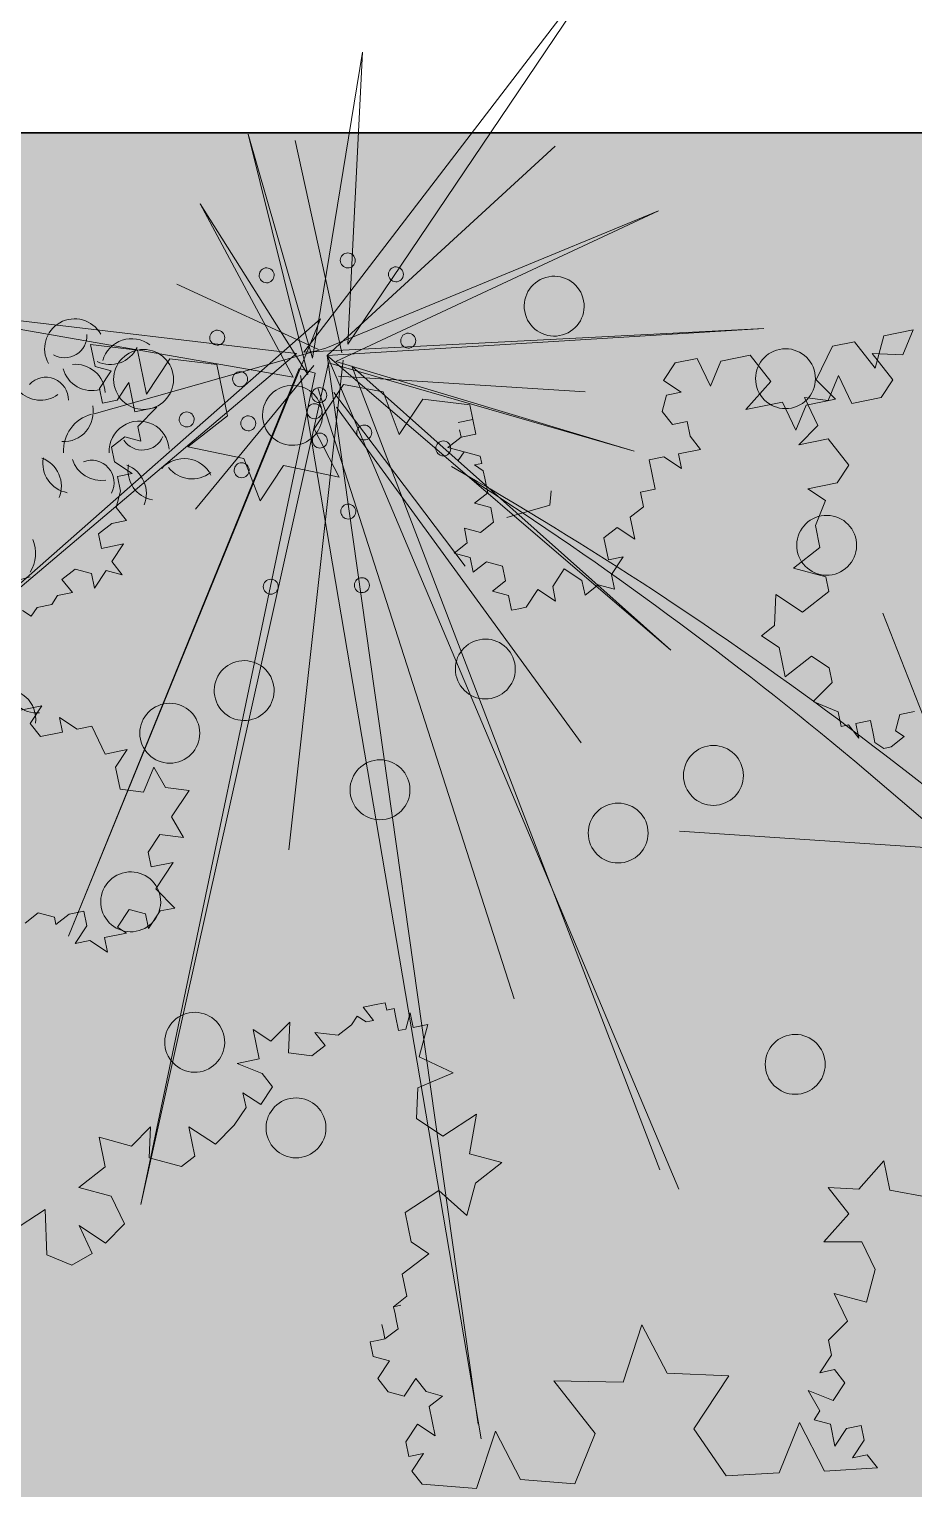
# Model space of a CAD drawing. Header units: metres. Extents: x 0 to 4415, y 1197 to 2590.
# Drawn here: x 1893.8335 to 1894.07, y 1329.3945 to 1329.7849 of the extents above; entities that cross this region are included whole.
import ezdxf

# ---------------------------------------------------------------- set-up
doc = ezdxf.new("R2010")
doc.units = ezdxf.units.M
doc.layers.add('Façade 02', color=41, linetype='Continuous', lineweight=35)
doc.layers.add('veg', color=7, linetype='Continuous', lineweight=9, true_color=0x61c200)
doc.layers.add('VEGETATION', color=7, linetype='Continuous', lineweight=5, true_color=0x7ea800)

# ---------------------------------------------------------------- blocks, each defined once
blk = doc.blocks.new('PALMIER-01')
for p, q in [((3.6598, 2.809), (3.647, 2.8561)), ((3.6754, 2.8074), (3.6598, 2.809)), ((3.2764, 2.3497), (3.3025, 2.6726)), ((3.5369, 2.4476), (3.2764, 2.3497))]:
    blk.add_line(p, q)
for points in [[(3.0706, 2.0958, 0.062665), (3.7032, 2.9158, 2.107966)], [(3.0138, 2.1088, 0.062665), (3.689, 2.8942, 2.107966)]]:
    blk.add_lwpolyline(points, format="xyb")
blk = doc.blocks.new('Plantes')
for p, q in [((-0.5796, 1.7132), (-0.238, 1.2957)), ((-0.189, 1.2913), (-0.5796, 1.7132)), ((-0.2838, 1.6127), (-0.1979, 1.2839)), ((-0.238, 1.2957), (-0.2838, 1.6127)), ((-0.2306, 1.2868), (-0.2012, 1.523)), ((-0.1979, 1.2839), (-0.1508, 1.535)), ((-0.1508, 1.535), (-0.1912, 1.2668)), ((-0.2142, 1.2853), (-0.4842, 1.4906)), ((-0.1912, 1.2668), (-0.0912, 1.4638)), ((-0.0912, 1.4638), (-0.1748, 1.2653)), ((-0.5902, 1.4095), (-0.2135, 1.2935)), ((-0.2231, 1.2779), (-0.5902, 1.4095)), ((-0.2053, 1.2928), (-0.0577, 1.3784)), ((0.281, 1.3894), (-0.1808, 1.2906)), ((-0.1748, 1.2653), (0.281, 1.3894)), ((-0.2106, 1.3262), (0.1269, 0.6784)), ((0.2921, 0.9601), (-0.2106, 1.3262)), ((-0.6932, 1.2704), (-0.189, 1.2913)), ((-0.2142, 1.2853), (-0.6932, 1.2704)), ((-0.559, 0.929), (-0.2142, 1.2853)), ((-0.2142, 1.2853), (-0.5127, 0.3401)), ((-0.2702, 0.1044), (-0.2142, 1.2853)), ((-0.2135, 1.2935), (0.0458, 1.2456)), ((-0.1808, 1.2906), (0.2921, 0.9601)), ((-0.2402, 1.2712), (-0.559, 0.929)), ((-0.5393, 1.1496), (-0.2231, 1.2779)), ((-0.215, 1.2771), (-0.5393, 1.1496)), ((-0.4942, 0.3632), (-0.2402, 1.2712)), ((-0.183, 1.2661), (-0.2717, 0.088)), ((-0.2313, 1.2786), (-0.122, 0.75)), ((0.0754, 0.3782), (-0.215, 1.2771)), ((-0.1993, 1.2675), (0.0754, 0.3782)), ((-0.1986, 1.2757), (-0.055, 1.1311)), ((0.1269, 0.6784), (-0.1823, 1.2742)), ((-0.2246, 1.2615), (-0.4919, 1.2195)), ((-0.2008, 1.2512), (-0.3527, 0.5647)), ((-0.2179, 1.2445), (-0.3431, 1.0415)), ((-0.2193, 1.2281), (-0.4519, 0.8371)), ((1.0198, -1.6826), (0.9938, -1.6968)), ((1.0168, -1.7153), (1.0198, -1.6826)), ((0.9678, -1.7109), (0.95, -1.7258)), ((0.999, -1.7302), (0.9678, -1.7109)), ((0.9938, -1.6968), (0.999, -1.7302)), ((0.95, -1.7258), (0.9471, -1.7585)), ((0.9827, -1.7287), (1.0168, -1.7153)), ((0.5683, -1.7576), (0.578, -1.742)), ((0.578, -1.742), (0.5854, -1.7509)), ((0.6025, -1.7442), (0.6039, -1.7279)), ((1.0139, -1.748), (0.9827, -1.7287)), ((0.5676, -1.7658), (0.5683, -1.7576)), ((0.5683, -1.7576), (0.5683, -1.7576)), ((0.5854, -1.7509), (0.6025, -1.7442)), ((0.9471, -1.7585), (0.9791, -1.7696)), ((1.0117, -1.7725), (1.0139, -1.748)), ((0.073, -1.7711), (0.0857, -1.8134)), ((0.575, -1.7747), (0.5676, -1.7658)), ((0.5832, -1.7754), (0.575, -1.7747)), ((0.8803, -1.769), (0.8625, -1.7839)), ((0.9115, -1.7883), (0.8803, -1.769)), ((0.9791, -1.7696), (0.9531, -1.7837)), ((0.9769, -1.7941), (1.0117, -1.7725)), ((0.5996, -1.7769), (0.5832, -1.7754)), ((0.5981, -1.7932), (0.5996, -1.7769)), ((0.8625, -1.7839), (0.8596, -1.8166)), ((0.9086, -1.8209), (0.9115, -1.7883)), ((0.9509, -1.8083), (0.9538, -1.7756)), ((0.9531, -1.7837), (0.9591, -1.809)), ((0.9538, -1.7756), (0.9769, -1.7941)), ((0.5818, -1.7918), (0.5981, -1.7932)), ((0.5974, -1.8014), (0.5818, -1.7918)), ((0.5966, -1.8096), (0.5974, -1.8014)), ((0.7452, -1.8064), (0.7259, -1.8376)), ((0.7615, -1.8078), (0.7452, -1.8064)), ((0.8447, -1.7988), (0.8187, -1.8129)), ((0.8596, -1.8166), (0.8447, -1.7988)), ((0.9271, -1.7979), (0.9086, -1.8209)), ((0.9591, -1.809), (0.9271, -1.7979)), ((0.0857, -1.8134), (0.1184, -1.8163)), ((0.1184, -1.8163), (0.0909, -1.8468)), ((0.613, -1.811), (0.5966, -1.8096)), ((0.6271, -1.837), (0.613, -1.811)), ((0.6457, -1.814), (0.6271, -1.837)), ((0.662, -1.8154), (0.6457, -1.814)), ((0.6769, -1.8332), (0.662, -1.8154)), ((0.7749, -1.842), (0.7615, -1.8078)), ((0.7942, -1.8107), (0.7749, -1.842)), ((0.8187, -1.8129), (0.7942, -1.8107)), ((0.9249, -1.8224), (0.9509, -1.8083)), ((0.9569, -1.8335), (0.9249, -1.8224)), ((0.0011, -1.8388), (-0.0331, -1.8522)), ((0.033, -1.8499), (0.0011, -1.8388)), ((0.6576, -1.8644), (0.6769, -1.8332)), ((0.7259, -1.8376), (0.7482, -1.8643)), ((0.9532, -1.8743), (0.9569, -1.8335)), ((-0.0331, -1.8522), (-0.0197, -1.8863)), ((0.0375, -1.8914), (0.033, -1.8499)), ((0.0909, -1.8468), (0.0962, -1.8802)), ((0.9807, -1.8439), (0.9532, -1.8743)), ((1.0119, -1.8631), (0.9807, -1.8439)), ((-0.215, -1.8607), (-0.212, -1.9186)), ((-0.1994, -1.8703), (-0.215, -1.8607)), ((-0.2009, -1.8866), (-0.1994, -1.8703)), ((0.065, -1.8609), (0.0375, -1.8914)), ((0.0962, -1.8802), (0.065, -1.8609)), ((0.6903, -1.8674), (0.6576, -1.8644)), ((0.7052, -1.8852), (0.6903, -1.8674)), ((0.7148, -1.8695), (0.7052, -1.8852)), ((0.7482, -1.8643), (0.7148, -1.8695)), ((1.009, -1.8958), (1.0119, -1.8631)), ((-0.1831, -1.8718), (-0.2009, -1.8866)), ((-0.1667, -1.8732), (-0.1831, -1.8718)), ((-0.1682, -1.8896), (-0.1667, -1.8732)), ((-0.1184, -1.8858), (-0.1362, -1.9006)), ((-0.1028, -1.8954), (-0.1184, -1.8858)), ((-0.0516, -1.8752), (-0.0701, -1.8983)), ((-0.0197, -1.8863), (-0.0516, -1.8752)), ((-0.186, -1.9044), (-0.1682, -1.8896)), ((-0.1362, -1.9006), (-0.1221, -1.9266)), ((-0.1043, -1.9117), (-0.1028, -1.8954)), ((-0.0865, -1.8968), (-0.1043, -1.9117)), ((-0.0701, -1.8983), (-0.0865, -1.8968)), ((0.983, -1.9099), (1.009, -1.8958)), ((-0.212, -1.9186), (-0.1562, -1.94)), ((-0.1615, -1.9066), (-0.186, -1.9044)), ((-0.1548, -1.9237), (-0.1615, -1.9066)), ((-0.1459, -1.9163), (-0.1548, -1.9237)), ((-0.1221, -1.9266), (-0.1459, -1.9163)), ((1.0149, -1.921), (0.983, -1.9099)), ((0.9133, -1.9531), (0.9154, -1.9286)), ((0.9154, -1.9286), (0.9311, -1.9383)), ((1.0128, -1.9455), (1.0149, -1.921)), ((-0.1562, -1.94), (-0.2082, -1.9683)), ((0.9311, -1.9383), (0.9474, -1.9397)), ((0.9474, -1.9397), (0.9459, -1.9561)), ((0.9786, -1.959), (0.9801, -1.9426)), ((0.9801, -1.9426), (0.995, -1.9604)), ((0.995, -1.9604), (1.0128, -1.9455)), ((0.8969, -1.9517), (0.9133, -1.9531)), ((0.9118, -1.9695), (0.8969, -1.9517)), ((0.9459, -1.9561), (0.9615, -1.9657)), ((0.9615, -1.9657), (0.9786, -1.959)), ((-0.2082, -1.9683), (-0.2051, -2.0263)), ((0.8762, -1.9992), (0.8777, -1.9829)), ((0.8777, -1.9829), (0.894, -1.9844)), ((0.9103, -1.9858), (0.9118, -1.9695)), ((0.8502, -2.0134), (0.8599, -1.9978)), ((0.8599, -1.9978), (0.8762, -1.9992)), ((0.894, -1.9844), (0.9103, -1.9858)), ((-0.1501, -2.0559), (-0.0967, -2.0112)), ((-0.0967, -2.0112), (-0.0862, -2.0781)), ((0.8257, -2.0112), (0.8502, -2.0134)), ((0.8406, -2.029), (0.8257, -2.0112)), ((-0.2051, -2.0263), (-0.1501, -2.0559)), ((0.7901, -2.041), (0.8079, -2.0261)), ((0.8079, -2.0261), (0.8065, -2.0424)), ((0.831, -2.0446), (0.8406, -2.029)), ((0.7738, -2.0395), (0.7901, -2.041)), ((0.7805, -2.0566), (0.7738, -2.0395)), ((0.8065, -2.0424), (0.831, -2.0446)), ((0.7709, -2.0722), (0.7805, -2.0566)), ((-0.0862, -2.0781), (-0.0305, -2.0995)), ((0.7872, -2.0737), (0.7709, -2.0722)), ((0.8021, -2.0915), (0.7872, -2.0737)), ((0.7843, -2.1063), (0.8021, -2.0915)), ((-0.0305, -2.0995), (-0.0906, -2.1271)), ((0.7679, -2.1049), (0.7843, -2.1063)), ((0.7828, -2.1227), (0.7679, -2.1049)), ((0.765, -2.1376), (0.7828, -2.1227)), ((-0.0906, -2.1271), (-0.0808, -2.2021)), ((0.7643, -2.1457), (0.765, -2.1376)), ((0.765, -2.1376), (0.765, -2.1376)), ((0.765, -2.1376), (0.765, -2.1376)), ((0.765, -2.1376), (0.765, -2.1376)), ((0.765, -2.1376), (0.765, -2.1376)), ((0.7636, -2.1539), (0.7643, -2.1457)), ((0.7636, -2.1539), (0.7636, -2.1539)), ((0.7636, -2.1539), (0.7636, -2.1539)), ((0.7636, -2.1539), (0.7636, -2.1539)), ((0.7636, -2.1539), (0.7636, -2.1539)), ((0.7636, -2.1539), (0.7636, -2.1539)), ((0.7636, -2.1539), (0.7636, -2.1539)), ((0.7636, -2.1539), (0.7636, -2.1539)), ((0.7799, -2.1554), (0.7636, -2.1539)), ((0.7643, -2.1457), (0.7643, -2.1457)), ((0.7643, -2.1457), (0.7643, -2.1457)), ((0.7643, -2.1457), (0.7643, -2.1457)), ((0.7866, -2.1724), (0.7799, -2.1554)), ((0.7962, -2.1568), (0.7866, -2.1724)), ((0.8126, -2.1583), (0.7962, -2.1568)), ((0.8193, -2.1754), (0.8126, -2.1583)), ((-0.1432, -2.1636), (-0.1952, -2.1919)), ((-0.0808, -2.2021), (-0.1432, -2.1636)), ((0.8616, -2.1627), (0.852, -2.1783)), ((0.8779, -2.1641), (0.8616, -2.1627)), ((0.8847, -2.1812), (0.8779, -2.1641)), ((0.8943, -2.1656), (0.8847, -2.1812)), ((0.9106, -2.167), (0.8943, -2.1656)), ((0.9188, -2.1678), (0.9106, -2.167)), ((0.9262, -2.1767), (0.9188, -2.1678)), ((0.927, -2.1685), (0.9262, -2.1767)), ((0.9351, -2.1692), (0.927, -2.1685)), ((0.9419, -2.1863), (0.9351, -2.1692)), ((0.9597, -2.1714), (0.9582, -2.1878)), ((0.976, -2.1729), (0.9597, -2.1714)), ((0.9745, -2.1892), (0.976, -2.1729)), ((0.976, -2.1729), (0.9745, -2.1892)), ((0.9923, -2.1743), (0.976, -2.1729)), ((1.0043, -2.2248), (0.9923, -2.1743)), ((0.8097, -2.191), (0.8193, -2.1754)), ((0.852, -2.1783), (0.8587, -2.1953)), ((0.933, -2.1937), (0.9419, -2.1863)), ((0.9419, -2.1863), (0.933, -2.1937)), ((0.9486, -2.2034), (0.9419, -2.1863)), ((0.9582, -2.1878), (0.9486, -2.2034)), ((0.9664, -2.1885), (0.9582, -2.1878)), ((0.9582, -2.1878), (0.9664, -2.1885)), ((-0.1952, -2.1919), (-0.1839, -2.2505)), ((0.826, -2.1924), (0.8097, -2.191)), ((0.8327, -2.2095), (0.826, -2.1924)), ((0.8423, -2.1939), (0.8327, -2.2095)), ((0.8587, -2.1953), (0.8423, -2.1939)), ((0.1443, -2.2633), (0.1636, -2.2321)), ((0.1636, -2.2321), (0.177, -2.2663)), ((0.9687, -2.2546), (1.0043, -2.2248)), ((-0.1839, -2.2505), (-0.1282, -2.272)), ((0.177, -2.2663), (0.2193, -2.2536)), ((0.2193, -2.2536), (0.1994, -2.293)), ((1.017, -2.2671), (0.9687, -2.2546)), ((0.1102, -2.2768), (0.1443, -2.2633)), ((1.0297, -2.3094), (1.017, -2.2671)), ((-0.1282, -2.272), (-0.1883, -2.2995)), ((0.1407, -2.3042), (0.1102, -2.2768)), ((0.2551, -2.3144), (0.2669, -2.2743)), ((0.2669, -2.2743), (0.2885, -2.3092)), ((-0.1883, -2.2995), (-0.1771, -2.3582)), ((0.1994, -2.293), (0.2217, -2.3197)), ((0.2885, -2.3092), (0.3226, -2.2957)), ((0.3226, -2.2957), (0.3212, -2.3121)), ((0.1207, -2.3436), (0.1407, -2.3042)), ((0.2217, -2.3197), (0.2551, -2.3144)), ((0.3375, -2.3135), (0.3205, -2.3202)), ((0.3212, -2.3121), (0.3375, -2.3135)), ((0.9852, -2.3466), (1.0297, -2.3094)), ((-0.0932, -2.341), (-0.0836, -2.3254)), ((-0.0836, -2.3254), (-0.0768, -2.3424)), ((0.0539, -2.3541), (0.0731, -2.3229)), ((0.0731, -2.3229), (0.088, -2.3407)), ((0.3205, -2.3202), (0.3197, -2.3284)), ((0.3197, -2.3284), (0.3361, -2.3299)), ((0.3361, -2.3299), (0.3442, -2.3306)), ((0.3442, -2.3306), (0.3435, -2.3388)), ((0.9295, -2.3252), (0.9852, -2.3466)), ((0.9489, -2.3846), (0.9295, -2.3252)), ((-0.1259, -2.3381), (-0.0932, -2.341)), ((-0.111, -2.3559), (-0.1259, -2.3381)), ((-0.0768, -2.3424), (-0.0612, -2.3521)), ((0.088, -2.3407), (0.1207, -2.3436)), ((0.3435, -2.3388), (0.3517, -2.3395)), ((0.3509, -2.3477), (0.3495, -2.364)), ((0.3517, -2.3395), (0.3509, -2.3477)), ((-0.1771, -2.3582), (-0.1615, -2.3678)), ((-0.1615, -2.3678), (-0.1437, -2.3529)), ((-0.1437, -2.3529), (-0.1451, -2.3693)), ((-0.1288, -2.3707), (-0.111, -2.3559)), ((-0.0612, -2.3521), (-0.079, -2.3669)), ((-0.0144, -2.381), (-0.0048, -2.3653)), ((-0.0048, -2.3653), (0.0034, -2.3661)), ((-0.0048, -2.3653), (-0.0048, -2.3653)), ((0.0034, -2.3661), (0.0116, -2.3668)), ((0.0034, -2.3661), (0.0034, -2.3661)), ((0.0034, -2.3661), (0.0034, -2.3661)), ((0.0197, -2.3675), (0.0294, -2.3519)), ((0.0205, -2.3594), (0.0197, -2.3675)), ((0.0197, -2.3675), (0.0205, -2.3594)), ((0.0294, -2.3519), (0.0539, -2.3541)), ((0.3339, -2.3544), (0.3331, -2.3626)), ((0.3331, -2.3626), (0.3406, -2.3715)), ((0.3331, -2.3626), (0.3331, -2.3626)), ((0.3495, -2.364), (0.3339, -2.3544)), ((-0.1451, -2.3693), (-0.1288, -2.3707)), ((-0.079, -2.3669), (-0.0723, -2.384)), ((-0.0567, -2.3936), (-0.0389, -2.3788)), ((-0.0389, -2.3788), (-0.0322, -2.3958)), ((-0.0151, -2.3891), (-0.0144, -2.381)), ((-0.0062, -2.3817), (-0.0144, -2.381)), ((-0.0144, -2.381), (-0.0062, -2.3817)), ((0.0019, -2.3824), (-0.0062, -2.3817)), ((-0.0062, -2.3817), (0.0019, -2.3824)), ((0.0116, -2.3668), (0.0197, -2.3675)), ((0.3317, -2.3789), (0.3221, -2.3945)), ((0.3406, -2.3715), (0.3317, -2.3789)), ((0.3317, -2.3789), (0.3317, -2.3789)), ((-0.0723, -2.384), (-0.0567, -2.3936)), ((-0.0322, -2.3958), (-0.0159, -2.3973)), ((-0.0159, -2.3973), (-0.0151, -2.3891)), ((0.3221, -2.3945), (0.328, -2.4198)), ((0.9133, -2.4143), (0.9489, -2.3846)), ((0.3124, -2.4101), (0.3028, -2.4257)), ((0.328, -2.4198), (0.3124, -2.4101)), ((0.9616, -2.4269), (0.9133, -2.4143)), ((0.3028, -2.4257), (0.3088, -2.451)), ((0.981, -2.4863), (0.9616, -2.4269)), ((0.3088, -2.451), (0.3422, -2.4457)), ((0.3422, -2.4457), (0.3237, -2.4688)), ((1.0099, -2.4394), (0.981, -2.4863)), ((1.067, -2.4445), (1.0099, -2.4394)), ((1.079, -2.495), (1.067, -2.4445)), ((0.2739, -2.4726), (0.2561, -2.4875)), ((0.2895, -2.4822), (0.2739, -2.4726)), ((0.3237, -2.4688), (0.3385, -2.4866)), ((0.2561, -2.4875), (0.271, -2.5053)), ((0.3037, -2.5082), (0.2895, -2.4822)), ((0.3059, -2.4837), (0.3037, -2.5082)), ((0.3385, -2.4866), (0.3059, -2.4837)), ((0.2547, -2.5038), (0.2369, -2.5187)), ((0.271, -2.5053), (0.2547, -2.5038)), ((1.0434, -2.5248), (1.079, -2.495)), ((0.2369, -2.5187), (0.2183, -2.5417)), ((1.0093, -2.5382), (1.0278, -2.5152)), ((1.0278, -2.5152), (1.0256, -2.5397)), ((1.0924, -2.5292), (1.0434, -2.5248)), ((0.2183, -2.5417), (0.2406, -2.5684)), ((0.5562, -2.539), (0.58, -2.5493)), ((0.5622, -2.5642), (0.5562, -2.539)), ((0.58, -2.5493), (0.6067, -2.527)), ((0.6067, -2.527), (0.6127, -2.5522)), ((0.9929, -2.5368), (1.0093, -2.5382)), ((0.9996, -2.5538), (0.9929, -2.5368)), ((1.0256, -2.5397), (1.0583, -2.5426)), ((1.0583, -2.5426), (1.0405, -2.5575)), ((1.1044, -2.5796), (1.0924, -2.5292)), ((0.4791, -2.5732), (0.4805, -2.5569)), ((0.4805, -2.5569), (0.5036, -2.5754)), ((0.5036, -2.5754), (0.5303, -2.5531)), ((0.5303, -2.5531), (0.5281, -2.5776)), ((0.6127, -2.5522), (0.6365, -2.5626)), ((0.9573, -2.5665), (0.9588, -2.5502)), ((0.9588, -2.5502), (0.9737, -2.568)), ((0.99, -2.5694), (0.9996, -2.5538)), ((1.0405, -2.5575), (1.039, -2.5738)), ((0.208, -2.5655), (0.1983, -2.5811)), ((0.2406, -2.5684), (0.208, -2.5655)), ((0.4613, -2.5881), (0.4791, -2.5732)), ((0.5444, -2.5791), (0.5622, -2.5642)), ((0.6365, -2.5626), (0.6105, -2.5767)), ((0.8497, -2.5734), (0.8653, -2.583)), ((0.8564, -2.5904), (0.8497, -2.5734)), ((0.8653, -2.583), (0.8831, -2.5681)), ((0.8831, -2.5681), (0.8809, -2.5926)), ((0.9068, -2.5785), (0.9083, -2.5621)), ((0.9083, -2.5621), (0.9239, -2.5718)), ((0.9239, -2.5718), (0.941, -2.5651)), ((0.941, -2.5651), (0.9573, -2.5665)), ((0.9737, -2.568), (0.99, -2.5694)), ((1.039, -2.5738), (1.0554, -2.5753)), ((1.0554, -2.5753), (1.0732, -2.5604)), ((1.0732, -2.5604), (1.0799, -2.5775)), ((0.1983, -2.5811), (0.2118, -2.6153)), ((0.4776, -2.5896), (0.4613, -2.5881)), ((0.4843, -2.6067), (0.4776, -2.5896)), ((0.5281, -2.5776), (0.5444, -2.5791)), ((0.6105, -2.5767), (0.6165, -2.602)), ((0.641, -2.6042), (0.6588, -2.5893)), ((0.6588, -2.5893), (0.6566, -2.6138)), ((0.8386, -2.6053), (0.8564, -2.5904)), ((0.8972, -2.5941), (0.9068, -2.5785)), ((1.0799, -2.5775), (1.1044, -2.5796)), ((0.6165, -2.602), (0.641, -2.6042)), ((0.8549, -2.6068), (0.8386, -2.6053)), ((0.8809, -2.5926), (0.8972, -2.5941)), ((0.2118, -2.6153), (0.2452, -2.61)), ((0.2452, -2.61), (0.2266, -2.6331)), ((0.4569, -2.6371), (0.4591, -2.6126)), ((0.4591, -2.6126), (0.4665, -2.6215)), ((0.4665, -2.6215), (0.4843, -2.6067)), ((0.6566, -2.6138), (0.6886, -2.6249)), ((0.8616, -2.6239), (0.8549, -2.6068)), ((0.2266, -2.6331), (0.2401, -2.6672)), ((0.4405, -2.6357), (0.4569, -2.6371)), ((0.4554, -2.6535), (0.4405, -2.6357)), ((0.6886, -2.6249), (0.6871, -2.6412)), ((0.8349, -2.6462), (0.8364, -2.6298)), ((0.8364, -2.6298), (0.852, -2.6395)), ((0.852, -2.6395), (0.8616, -2.6239)), ((0.1427, -2.6503), (0.1242, -2.6733)), ((0.1747, -2.6614), (0.1427, -2.6503)), ((0.454, -2.6698), (0.4554, -2.6535)), ((0.6871, -2.6412), (0.702, -2.659)), ((0.8246, -2.67), (0.826, -2.6536)), ((0.826, -2.6536), (0.8349, -2.6462)), ((0.1881, -2.6955), (0.1747, -2.6614)), ((0.2074, -2.6643), (0.1881, -2.6955)), ((0.2401, -2.6672), (0.2074, -2.6643)), ((0.4718, -2.6549), (0.454, -2.6698)), ((0.4881, -2.6564), (0.4718, -2.6549)), ((0.4866, -2.6727), (0.4881, -2.6564)), ((0.6857, -2.6576), (0.6835, -2.6821)), ((0.702, -2.659), (0.6857, -2.6576)), ((0.8157, -2.6774), (0.8246, -2.67)), ((0.1242, -2.6733), (0.1465, -2.7)), ((0.477, -2.6884), (0.4866, -2.6727)), ((0.6835, -2.6821), (0.6991, -2.6917)), ((0.6991, -2.6917), (0.7169, -2.6768)), ((0.7169, -2.6768), (0.714, -2.7095)), ((0.8231, -2.6863), (0.8157, -2.6774)), ((0.1146, -2.689), (0.1042, -2.7127)), ((0.1465, -2.7), (0.1146, -2.689)), ((0.4852, -2.6891), (0.477, -2.6884)), ((0.4919, -2.7062), (0.4852, -2.6891)), ((0.1042, -2.7127), (0.1184, -2.7387)), ((0.4823, -2.7218), (0.4919, -2.7062)), ((0.1184, -2.7387), (0.1681, -2.7349)), ((0.1681, -2.7349), (0.1482, -2.7743))]:
    blk.add_line(p, q)
at = {"color": 97}
for p, q in [((-0.215, 1.2771), (-0.215, 1.2771)), ((-0.1823, 1.2742), (-0.1993, 1.2675))]:
    blk.add_line(p, q, dxfattribs=at)
at = {"color": 72}
for centre, major_axis, start_param, end_param in [((-0.2463, 1.387), (0.0058, 0.0058), 2.267169, 8.550354), ((-0.2975, 1.3669), (0.0058, 0.0058), 2.267169, 8.550354), ((-0.1564, 1.379), (0.0058, 0.0058), 2.267169, 8.550354), ((0.0605, 1.3184), (0.0232, 0.0232), 5.077149, 8.218741), ((0.0701, 1.3341), (0.0174, 0.0174), 2.406795, 4.536097), ((-0.0962, 1.316), (0.0058, 0.0058), 2.267169, 8.550354), ((0.0004, 1.2909), (0.0232, 0.0232), 5.862547, 7.817316), ((0.0204, 1.3303), (0.0232, 0.0232), 2.895487, 4.466283), ((-0.3041, 1.2933), (0.0058, 0.0058), 2.267169, 8.550354), ((0.0643, 1.2687), (0.0232, 0.0232), 0.783639, 2.389342), ((0.0427, 1.3036), (0.0232, 0.0232), 3.750698, 5.321495), ((0.097, 1.2658), (0.0174, 0.0174), 0.0506, 2.476608), ((-0.1169, 1.2684), (0.0058, 0.0058), 2.267169, 8.550354), ((0.0999, 1.2985), (0.0232, 0.0232), 3.401633, 4.832803), ((-0.2015, 1.243), (0.0058, 0.0058), 2.267169, 8.550354), ((0.0792, 1.2509), (0.0232, 0.0232), 2.249715, 4.064858), ((-0.1948, 1.2259), (0.0058, 0.0058), 2.267169, 8.550354), ((-0.0545, 1.2299), (0.0058, 0.0058), 2.267169, 8.550354), ((0.0005, 1.2003), (0.0232, 0.0232), 5.530934, 8.672527), ((0.0421, 1.2048), (0.029, 0.029), 5.530934, 6.909744), ((-0.1213, 1.2194), (0.0058, 0.0058), 2.267169, 8.550354), ((-0.2468, 1.1976), (0.0058, 0.0058), 2.267169, 8.550354), ((-0.1977, 1.1933), (0.0058, 0.0058), 2.267169, 8.550354), ((-0.0054, 1.2255), (0.0174, 0.0174), 2.86058, 4.989882), ((0.0741, 1.1937), (0.0232, 0.0232), 4.204484, 5.77528), ((0.1216, 1.173), (0.0232, 0.0232), 1.237424, 2.843127), ((-0.0447, 1.1549), (0.0232, 0.0232), 0.033147, 1.987916), ((-0.018, 1.1772), (0.0232, 0.0232), 4.204484, 5.77528), ((0.0296, 1.1565), (0.0232, 0.0232), 1.237424, 2.843127), ((0.0556, 1.1706), (0.0174, 0.0174), 0.504386, 2.930394), ((0.0421, 1.2048), (0.0232, 0.0232), 3.855418, 5.286588), ((-0.3314, 1.1722), (0.0058, 0.0058), 2.267169, 8.550354), ((-0.1093, 1.1689), (0.0058, 0.0058), 2.267169, 8.550354), ((-0.0574, 1.1972), (0.0232, 0.0232), 3.349273, 4.920069), ((-0.2214, 1.113), (0.0058, 0.0058), 2.267169, 8.550354), ((0.1648, 1.1032), (0.029, 0.029), 2.075182, 2.982754), ((0.1543, 1.1701), (0.0696, 0.0696), 3.698339, 4.152124), ((-0.2287, 1.0313), (0.0058, 0.0058), 2.267169, 8.550354), ((-0.1292, 1.0389), (0.0058, 0.0058), 2.267169, 8.550354), ((0.1354, 0.9576), (0.0232, 0.0232), 3.942685, 5.513481), ((0.1733, 0.9213), (0.0232, 0.0232), 0.644012, 2.581328)]:
    blk.add_ellipse(centre, major_axis=major_axis, ratio=1, start_param=start_param, end_param=end_param, dxfattribs=at)
at = {"color": 10}
for centre in [(-0.4668, 1.3161), (-0.1703, 1.2237), (-0.7396, 1.0275), (-0.0896, 0.9283), (0.0556, 0.7094), (0.559, -1.9545), (0.5079, -2.0652)]:
    blk.add_ellipse(centre, major_axis=(0.0232, 0.0232), ratio=1, start_param=2.267169, end_param=8.550354, dxfattribs=at)
at = {"color": 50}
for centre in [(0.0001, 0.5497), (0.9821, -1.8275), (0.2344, -1.9008), (0.7027, -2.1897), (0.5841, -2.3191), (0.2263, -2.4519), (1.0598, -2.5262), (0.6714, -2.541)]:
    blk.add_ellipse(centre, major_axis=(0.0232, 0.0232), ratio=1, start_param=2.267169, end_param=8.550354, dxfattribs=at)

msp = doc.modelspace()

# ---------------------------------------------------------------- hatches: boundary and pattern name
at = {"layer": 'veg'}
h = msp.add_hatch(dxfattribs=at)
h.set_pattern_fill('AR-CONC', color=256, scale=0.003, style=0)
h.set_pattern_definition([(50, (1092.37423, 112.65667), (0.54655401, -0.04781726), [0.05715, -0.62865]), (355, (1092.37423, 112.65667), (-0.10573026, 0.57317054), [0.04572, -0.50292175]), (100.451445, (1092.4198, 112.6527), (0.44082374, 0.52535326), [0.04857003, -0.53427073]), (46.1842, (1092.3742, 112.8091), (0.81323712, -0.12612698), [0.085725, -0.942975]), (96.63556, (1092.442, 112.79856), (0.7122124, 0.74227837), [0.07285507, -0.80140682]), (351.18415, (1092.3742, 112.8091), (0.7122124, 0.74227837), [0.0685799, -0.7543792]), (21, (1092.45043, 112.77097), (0.45484317, -0.3067956), [0.05715, -0.62865]), (326, (1092.45043, 112.77097), (0.18540609, 0.5525639), [0.04572, -0.50292]), (71.451445, (1092.48833, 112.7454), (0.64024926, 0.2457683), [0.04857003, -0.53426981]), (37.5, (1092.37423, 112.65667), (0.00926581, 0.253665117), [0, -0.496824, 0, -0.51054, 0, -0.504825]), (7.5, (1092.37423, 112.65667), (0.20045899, 0.300541724), [0, -0.291084, 0, -0.485394, 0, -0.192405]), (327.5, (1092.2043, 112.65667), (0.406771786, -0.017186232), [0, -0.1905, 0, -0.59436, 0, -0.78867]), (317.5, (1092.1281, 112.65667), (0.44438754, 0.07627947), [0, -0.24765, 0, -0.394716, 0, -0.56007])])
h.paths.add_polyline_path([(1893.15854, 1311.53732), (1895.91193, 1308.87356), (1903.93275, 1309.36046), (1903.93117, 1312.10545), (1896.31234, 1312.10545), (1896.31234, 1329.25716), (1910.41234, 1329.25716), (1910.41234, 1329.75716), (1893.66517, 1329.75716)])

# ---------------------------------------------------------------- linework, layer by layer
at = {"layer": 'Façade 02'}
msp.add_line((1893.66517, 1329.75716), (1929.786, 1329.75716), dxfattribs=at)

# ---------------------------------------------------------------- block references
at = {"layer": 'veg', "ltscale": 0.1, "yscale": 0.2441011966847085, "zscale": 0.2441011966847084}
for p, xscale, rotation in [((1894.50581, 1329.503), -0.2441011966847087, 276.4119875698826), ((1893.89029, 1329.38035), -0.2441011966847086, 5.331321933734222)]:
    msp.add_blockref('Plantes', p, dxfattribs=dict(at, xscale=xscale, rotation=rotation))
at = {"layer": 'VEGETATION', "ltscale": 1.8, "xscale": 0.2452943799591149, "yscale": 0.2452943799591149, "zscale": 0.2452943799591149, "rotation": 90.76701550472244}
msp.add_blockref('PALMIER-01', (1894.67373, 1328.7692), dxfattribs=at)

doc.saveas('drawing.dxf')
